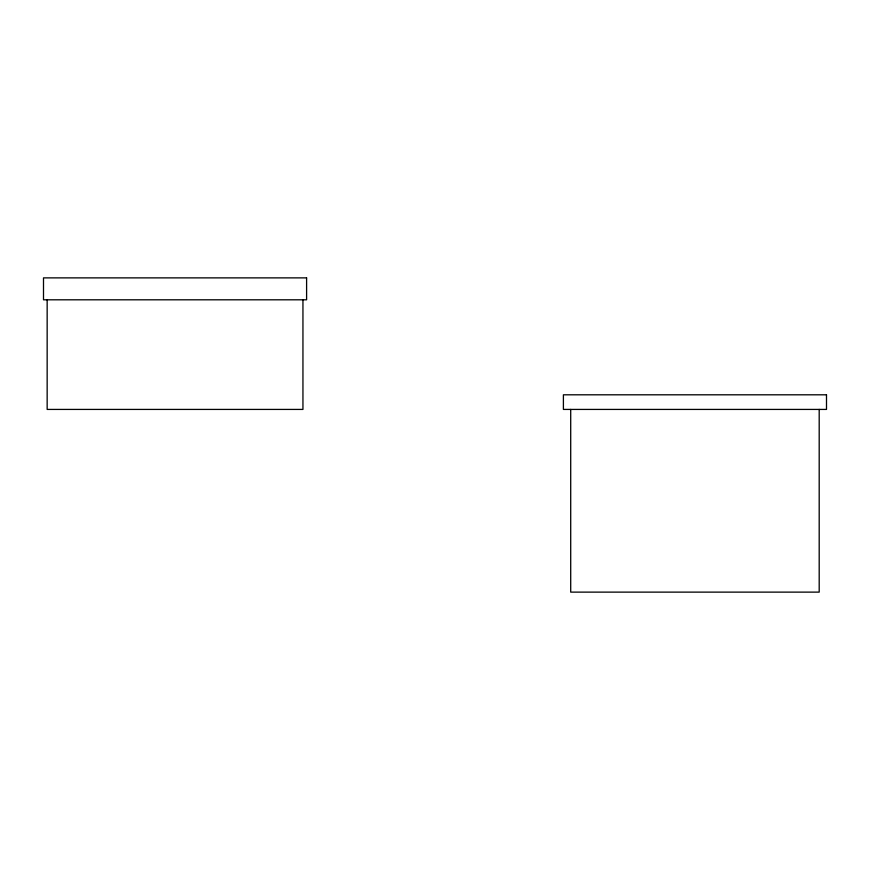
<?xml version="1.0" encoding="UTF-8"?>
<svg xmlns="http://www.w3.org/2000/svg" width="870" height="870" viewBox="0 0 870 870"><rect width="100%" height="100%" fill="white"/><g stroke="black" fill="none" stroke-linecap="round" stroke-linejoin="round"><path stroke-width="1.3" d="M819.192 409.422L819.192 592.122L570.709 592.122L570.709 409.422M302.945 299.802L302.945 409.422L47.154 409.422L47.154 299.802M306.599 277.878L43.5 277.878L43.5 299.802L306.599 299.802L306.599 277.878M826.5 394.806L563.401 394.806L563.401 409.422L826.5 409.422L826.5 394.806"/></g></svg>
